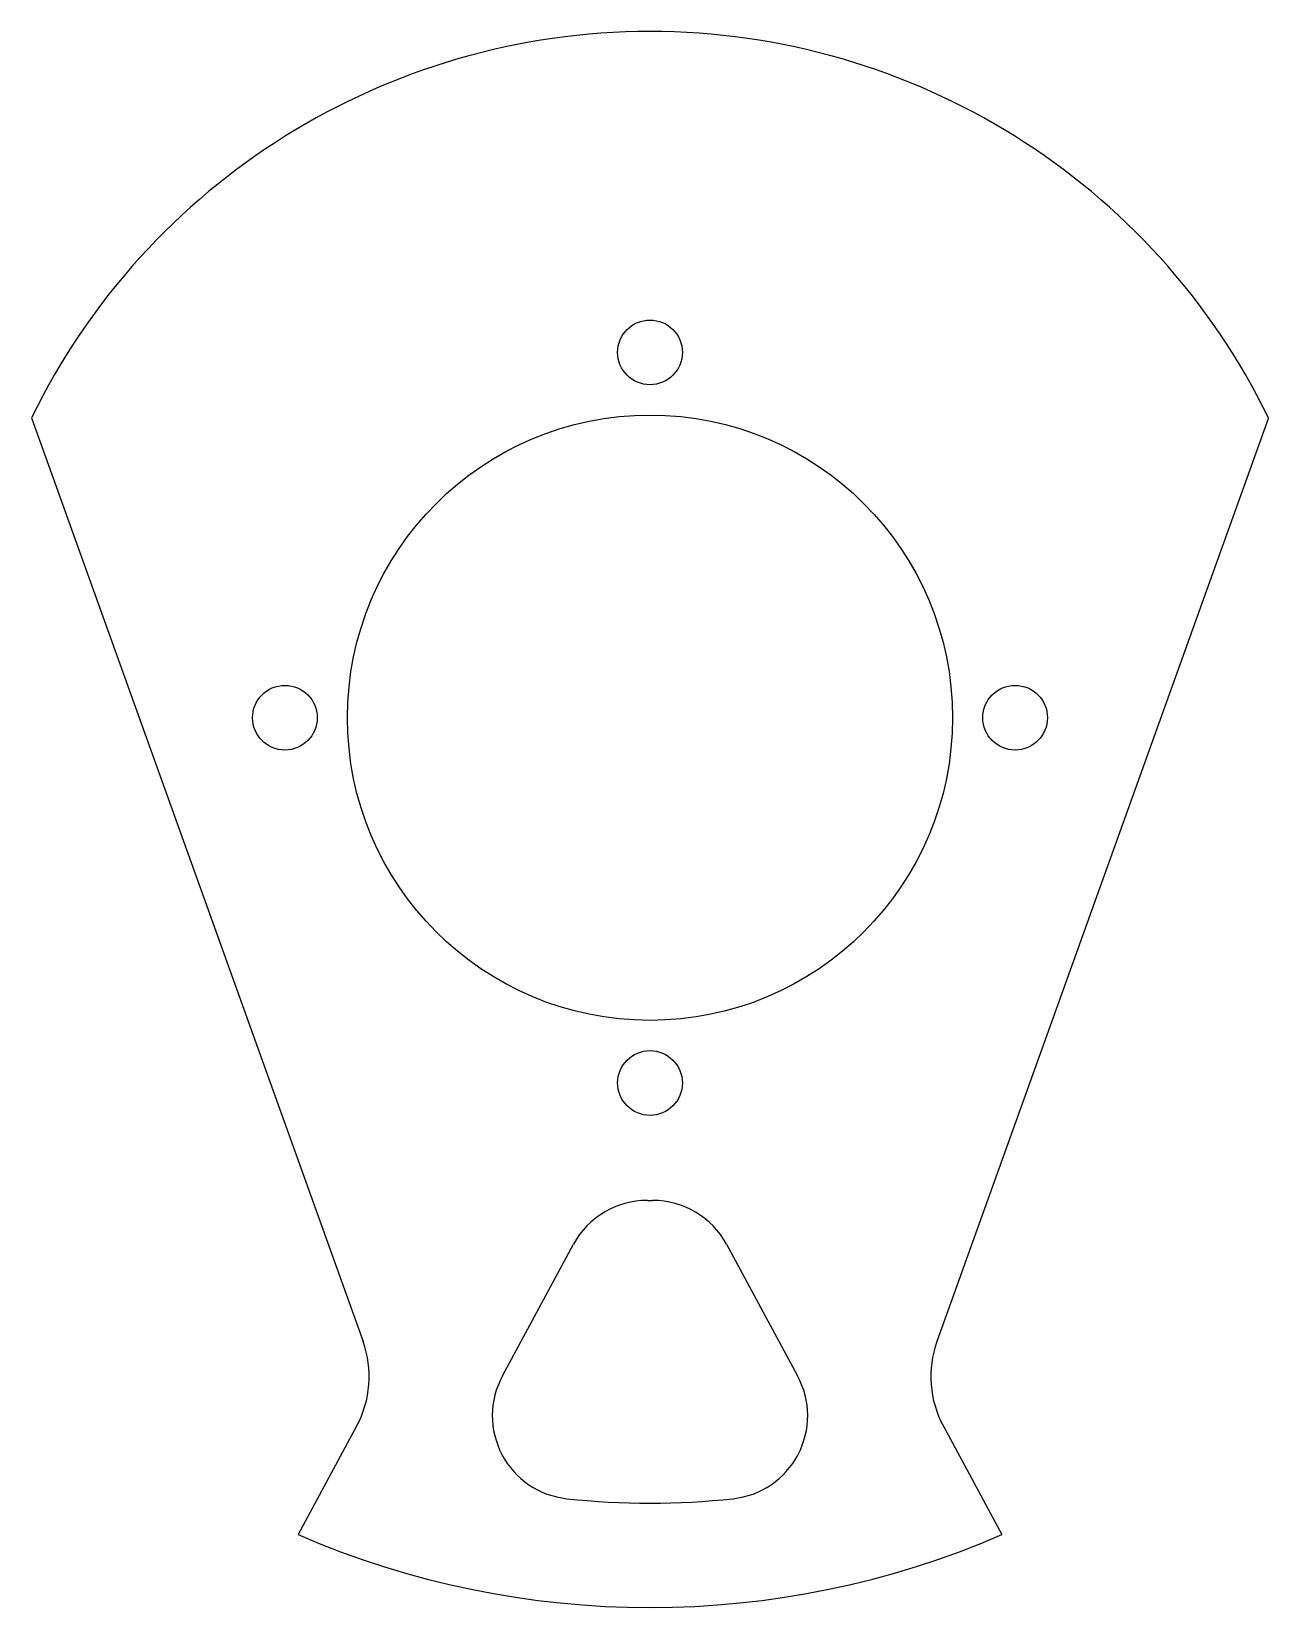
# Model space of a CAD drawing. Extents: x -29.6 to 29.6, y -42.5 to 33.
import ezdxf

# ---------------------------------------------------------------- set-up
doc = ezdxf.new("R2010")
doc.units = 0
doc.header["$MEASUREMENT"] = 0
doc.layers.add('VISIBLE', color=7, linetype='CONTINUOUS')

msp = doc.modelspace()

# ---------------------------------------------------------------- linework, layer by layer
at = {"layer": 'VISIBLE'}
for p, q in [((-29.644, 14.5), (-13.755, -29.754)), ((29.644, 14.5), (13.755, -29.754)), ((-7.076, -31.409), (-3.666, -25.098)), ((3.666, -25.098), (7.076, -31.409)), ((-14.061, -33.82), (-16.865, -39.01)), ((14.061, -33.82), (16.865, -39.01))]:
    msp.add_line(p, q, dxfattribs=at)
for centre, radius in [((0, 17.627), 1.55), ((0, 0.127), 14.5), ((-17.5, 0.127), 1.55), ((17.5, 0.127), 1.55), ((0, -17.373), 1.55)]:
    msp.add_circle(centre, radius, dxfattribs=at)
for centre, radius, start, end in [((0, 0), 33, 26.06522, 153.93478), ((-0.147, -27), 4, 89.68791, 151.61966), ((0, 0), 23, 269.68791, 270.31209), ((0.147, -27), 4, 28.38034, 90.31209), ((-18.46, -31.444), 5, 331.61966, 19.7504), ((18.46, -31.444), 5, 160.2496, 208.38034), ((-3.557, -33.311), 4, 151.61966, 263.9055), ((3.557, -33.311), 4, 276.0945, 28.38034), ((0, 0), 37.5, 263.9055, 276.0945), ((0, 0), 42.5, 246.61966, 293.38034)]:
    msp.add_arc(centre, radius, start, end, dxfattribs=at)

doc.saveas('drawing.dxf')
